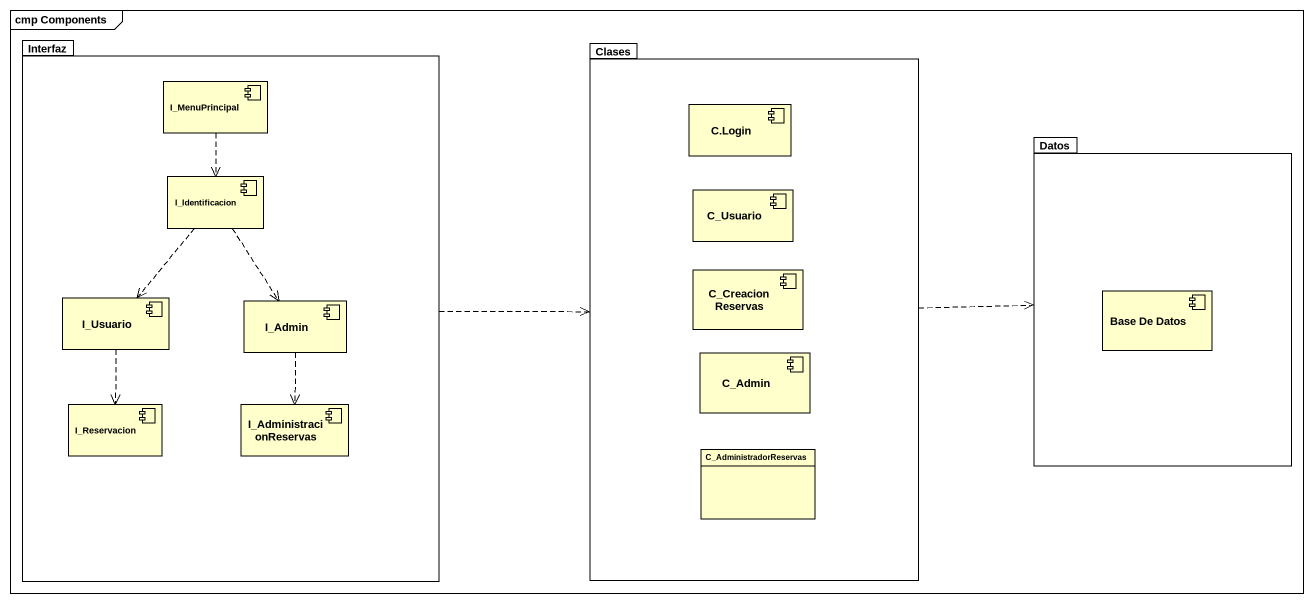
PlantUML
@startuml
mainframe cmp Components
allowmixing
hide circle
hide empty members
package Interfaz #FFFFFF {
  component I_MenuPrincipal
  component I_Identificacion
  component I_Usuario
  component I_Admin
  component I_Reservacion
  component I_AdministracionReservas
}
package Clases #FFFFFF {
  component "C.Login" as C_Login
  component C_Usuario
  component C_CreacionReservas
  component C_Admin
  class C_AdministradorReservas
}
package Datos #FFFFFF {
  component "Base De Datos" as Base_De_Datos
}
Interfaz .right.> Clases
I_MenuPrincipal ..> I_Identificacion
Clases .right.> Datos
I_Identificacion ..> I_Usuario
I_Identificacion ..> I_Admin
I_Usuario ..> I_Reservacion
I_Admin ..> I_AdministracionReservas
@enduml
